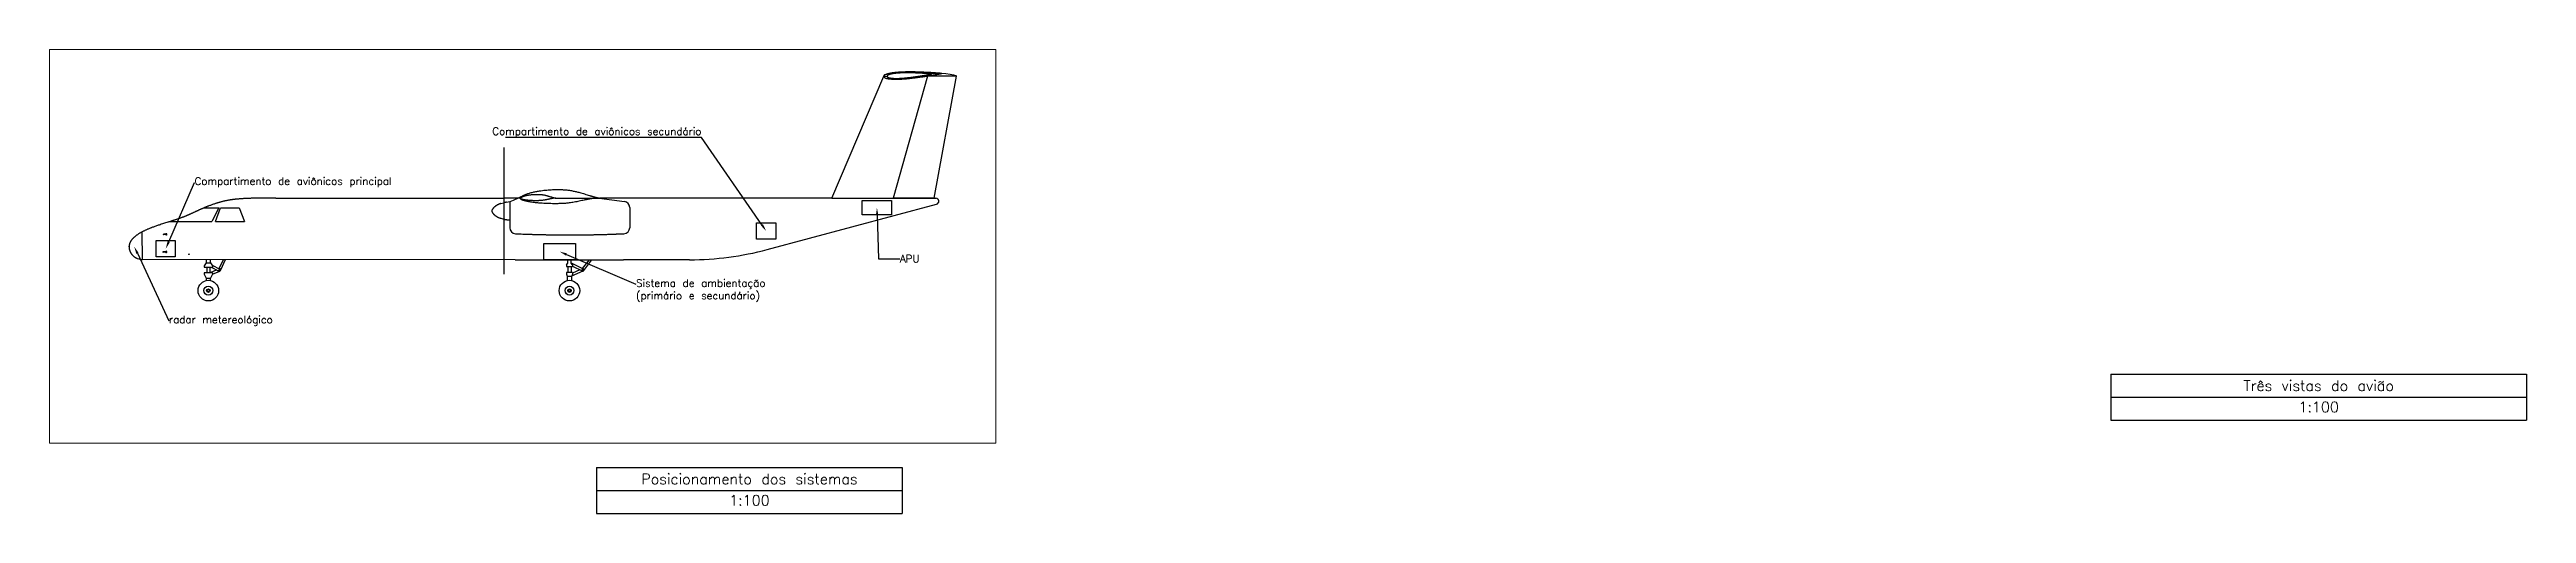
# Paper-space layout 'ISO A1 Layout' of a CAD drawing. Header units: millimetres. Extents: x -19 to 807, y 11 to 166.
# The model-space entities are those that its viewports show. They can reach past a viewport. Long polylines and large blocks are cut down to what shows.
import ezdxf
from ezdxf import colors
from ezdxf.entities.mleader import LeaderData, LeaderLine
from ezdxf.math import Vec2, Vec3

# ---------------------------------------------------------------- set-up
doc = ezdxf.new("R2010")
doc.units = ezdxf.units.MM
doc.header["$PDSIZE"] = -1
doc.layers.add('cotas', color=7, linetype='Continuous', lineweight=9)
doc.styles.get("Standard").update_dxf_attribs({"font": 'txt.shx', "height": 250})

# ---------------------------------------------------------------- blocks, each defined once
blk = doc.blocks.new('*T38')
at = {"layer": 'cotas', "color": 0, "linetype": 'ByBlock', "lineweight": -2, "ltscale": 50, "transparency": 16777216}
for p, q in [((0, 0), (138.46, 0)), ((0, 0), (0, -15.33)), ((138.46, 0), (138.46, -15.33)), ((0, -7.67), (138.46, -7.67)), ((0, -15.33), (138.46, -15.33))]:
    blk.add_line(p, q, dxfattribs=at)
at = {"layer": 'cotas', "color": 0, "ltscale": 50, "transparency": 16777216, "char_height": 3.5, "width": 135.4605}
for s, insert, attachment_point in [('Três vistas do avião', (69.23, -3.83), 5), ('1:100', (69.23, -9.17), 2)]:
    blk.add_mtext(s, dxfattribs=dict(at, insert=insert, attachment_point=attachment_point))
blk = doc.blocks.new('*T52')
at = {"layer": 'cotas', "color": 0, "linetype": 'ByBlock', "lineweight": -2, "ltscale": 50, "transparency": 16777216}
for p, q in [((0, 0), (101.89, 0)), ((0, 0), (0, -15.33)), ((101.89, 0), (101.89, -15.33)), ((0, -7.67), (101.89, -7.67)), ((0, -15.33), (101.89, -15.33))]:
    blk.add_line(p, q, dxfattribs=at)
at = {"layer": 'cotas', "color": 0, "ltscale": 50, "transparency": 16777216, "char_height": 3.5, "width": 98.8863}
for s, insert, attachment_point in [('Posicionamento dos sistemas', (50.94, -3.83), 5), ('1:100', (50.94, -9.17), 2)]:
    blk.add_mtext(s, dxfattribs=dict(at, insert=insert, attachment_point=attachment_point))

msp = doc.modelspace()

# ---------------------------------------------------------------- linework, layer by layer
at = {"color": 7, "linetype": 'Continuous', "lineweight": 25}
for p, q in [((41073, -21610), (42803, -17535)), ((44399, -17466), (44385, -17465)), ((44385, -17469), (44399, -17466)), ((44734, -17449), (44399, -17466)), ((44481, -21612), (45223, -17535)), ((44734, -17449), (44717, -17447)), ((44717, -17452), (44734, -17449)), ((30137, -19920), (30137, -24146)), ((30698, -21610), (30137, -21610)), ((41073, -21610), (33336, -21610)), ((34337, -21915), (34337, -22503)), ((34337, -22503), (34337, -22593)), ((20221, -23654), (20221, -23764)), ((20371, -23765), (20371, -23654)), ((20221, -24277), (20221, -24357)), ((20371, -24357), (20371, -24277)), ((32254, -24213), (32254, -24357)), ((32404, -24357), (32404, -24212))]:
    msp.add_line(p, q, dxfattribs=at)
at = {"color": 8, "linetype": 'Continuous', "lineweight": 25}
msp.add_line((42805, -17550), (42911, -17544), dxfattribs=at)
for p, q in [((44255, -17535), (43118, -21612)), ((45223, -17535), (44255, -17535)), ((20144, -21935), (20643, -21935)), ((20643, -21935), (20410, -22387)), ((20529, -22387), (20700, -21935)), ((20700, -21935), (21326, -21935)), ((21326, -21935), (21506, -22387)), ((22541, -21610), (30037, -21610)), ((30037, -21610), (30137, -21610)), ((30037, -21787), (30137, -21759)), ((30037, -22279), (30137, -22307)), ((30337, -21720), (30337, -22593)), ((30466, -21672), (30817, -21506)), ((31878, -21610), (33321, -21608)), ((33321, -21609), (34162, -21717)), ((38920, -23321), (44561, -21809)), ((41073, -21610), (44535, -21613)), ((44481, -21612), (43118, -21612)), ((18099, -23653), (18091, -22732)), ((18810, -22810), (18789, -22815)), ((18809, -22826), (18789, -22821)), ((18894, -22825), (18809, -22826)), ((18893, -22810), (18810, -22810)), ((19021, -22387), (20410, -22387)), ((20529, -22387), (21506, -22387)), ((30525, -23659), (18099, -23653)), ((18807, -23396), (18786, -23401)), ((18806, -23411), (18786, -23406)), ((18891, -23410), (18806, -23411)), ((18890, -23395), (18807, -23396)), ((36332, -23662), (34133, -23661))]:
    msp.add_line(p, q)
at = {"linetype": 'ByBlock', "ltscale": 50}
for p, q in [((20221, -23764), (20153, -23862)), ((20153, -23862), (20153, -23914)), ((20153, -23914), (20438, -23914)), ((20221, -23764), (20371, -23765)), ((20244, -23914), (20244, -24095)), ((20347, -23914), (20347, -24095)), ((20371, -23764), (20438, -23862)), ((20389, -23914), (20649, -24038)), ((20421, -23838), (20682, -23971)), ((20438, -23862), (20438, -23914)), ((20659, -23959), (20797, -23654)), ((20709, -23995), (20865, -23654)), ((30525, -23659), (34133, -23661)), ((32229, -23831), (32273, -23776)), ((32229, -23831), (32229, -23883)), ((32229, -23883), (32429, -23883)), ((32273, -23776), (32273, -23660)), ((32273, -23883), (32273, -24090)), ((32384, -23883), (32384, -24090)), ((32385, -23776), (32385, -23660)), ((32385, -23763), (32787, -23968)), ((32429, -23831), (32385, -23776)), ((32429, -23831), (32429, -23883)), ((32429, -23880), (32754, -24035)), ((32765, -23956), (32994, -23660)), ((32804, -24018), (33071, -23660)), ((20438, -24095), (20153, -24095)), ((20153, -24095), (20153, -24140)), ((20153, -24140), (20221, -24277)), ((20221, -24277), (20371, -24277)), ((20574, -24002), (20353, -24095)), ((20438, -24140), (20371, -24277)), ((20438, -24140), (20680, -24039)), ((20438, -24095), (20438, -24140)), ((32229, -24090), (32229, -24137)), ((32429, -24090), (32229, -24090)), ((32229, -24137), (32254, -24213)), ((32254, -24213), (32404, -24212)), ((32429, -24137), (32404, -24213)), ((32410, -24193), (32785, -24036)), ((32679, -23999), (32429, -24104)), ((32429, -24090), (32429, -24137))]:
    msp.add_line(p, q, dxfattribs=at)
for points in [[(42088, -21691), (43061, -21691), (43061, -22163), (42088, -22163)], [(18558, -23019), (19196, -23019), (19196, -23569), (18558, -23569)], [(38564, -22427), (39203, -22427), (39203, -22978), (38564, -22978)], [(31475, -23117), (32526, -23117), (32526, -23660), (31475, -23660)]]:
    msp.add_lwpolyline(points, close=True, dxfattribs=at)
msp.add_circle((19648, -23478), 9.95)
at = {"color": 7, "linetype": 'Continuous', "lineweight": 25}
for centre in [(20296, -24691), (32329, -24691)]:
    msp.add_circle(centre, 343, dxfattribs=at)
at = {"linetype": 'ByBlock', "ltscale": 50}
for centre, radius in [((20296, -24691), 147), ((20296, -24691), 147), ((20296, -24691), 58), ((20296, -24691), 36.9), ((20665, -24004), 17.5), ((32329, -24691), 147), ((32329, -24691), 147), ((32329, -24691), 58), ((32329, -24691), 36.9), ((32770, -24001), 17.5)]:
    msp.add_circle(centre, radius, dxfattribs=at)
for centre, radius, start, end in [((30123, -20949), 800, 277.82388, 295.34292), ((34137, -21915), 200, 0, 82.82034), ((44535, -21713), 100, 285.00095, 89.95665), ((18789, -22818), 2.92, 103.04616, 255.66392), ((18895, -22816), 21.7, 205.5307, 163.73142), ((30537, -22593), 200, 180.00023, 267.41454), ((18099, -23203), 450, 248.92462, 270), ((18786, -23403), 2.92, 103.04616, 255.66392), ((18892, -23401), 21.7, 205.5307, 163.73142), ((36332, -13662), 10000, 270, 285.00095)]:
    msp.add_arc(centre, radius, start, end)
at = {"color": 7, "linetype": 'Continuous'}
msp.add_arc((34137, -22593), 200, 272.59265, 0, dxfattribs=at)
at = {"linetype": 'ByBlock', "ltscale": 50}
for centre, radius, start, end in [((20665, -24004), 45.2, 210.09599, 97.39606), ((20665, -24004), 45.2, 210.09599, 97.39606), ((20665, -24004), 45.2, 210.09599, 97.39606), ((20665, -24004), 37.3, 244.51701, 62.97504), ((32770, -24001), 45.2, 210.09599, 97.39606), ((32770, -24001), 45.2, 210.09599, 97.39606), ((32770, -24001), 45.2, 210.09599, 97.39606), ((32770, -24001), 37.3, 244.51701, 62.97504)]:
    msp.add_arc(centre, radius, start, end, dxfattribs=at)
msp.add_open_spline([(42803, -17535), (42803, -17535), (42922, -17260), (45241, -17434), (45223, -17535)], degree=3, knots=[0, 0, 0, 0, 3.05524, 2421.884792, 2421.884792, 2421.884792, 2421.884792])
at = {"color": 7, "linetype": 'Continuous', "lineweight": 25}
for points, knots in [([(44717, -17447), (44715, -17447), (44712, -17447), (44708, -17446), (44704, -17446), (44700, -17446), (44696, -17445), (44691, -17445), (44686, -17445), (44681, -17444), (44675, -17444), (44669, -17443), (44651, -17442), (44627, -17440), (44596, -17437), (44571, -17435), (44539, -17433), (44501, -17430), (44456, -17427), (44413, -17424), (44372, -17422), (44332, -17419), (44292, -17417), (44251, -17415), (44211, -17413), (44165, -17411), (44111, -17408), (44051, -17406), (43990, -17404), (43931, -17402), (43875, -17400), (43836, -17400), (43812, -17399), (43802, -17399), (43792, -17399), (43782, -17399), (43772, -17399), (43762, -17399), (43752, -17398), (43728, -17398), (43689, -17398), (43636, -17398), (43594, -17398), (43562, -17399), (43539, -17399), (43516, -17400), (43492, -17400), (43465, -17401), (43433, -17402), (43397, -17404), (43362, -17406), (43326, -17408), (43290, -17410), (43257, -17413), (43227, -17415), (43200, -17418), (43173, -17421), (43146, -17424), (43120, -17428), (43097, -17431), (43076, -17434), (43055, -17438), (43034, -17441), (43014, -17445), (42996, -17449), (42980, -17453), (42963, -17457), (42949, -17461), (42938, -17464), (42929, -17466), (42921, -17469), (42912, -17472), (42904, -17475), (42894, -17478), (42884, -17482), (42872, -17487), (42861, -17492), (42851, -17497), (42842, -17502), (42834, -17507), (42828, -17512), (42822, -17517), (42817, -17522), (42813, -17527), (42809, -17532), (42807, -17538), (42805, -17544), (42805, -17548), (42805, -17550)], [0, 0, 0, 0, 0.001899, 0.004459, 0.00671, 0.008617, 0.010592, 0.012845, 0.015376, 0.01864, 0.021633, 0.024493, 0.027507, 0.049125, 0.062047, 0.074855, 0.087844, 0.110696, 0.133836, 0.156788, 0.177232, 0.197761, 0.218389, 0.238907, 0.259605, 0.280019, 0.310818, 0.341585, 0.372432, 0.404462, 0.432089, 0.459031, 0.464243, 0.469428, 0.474587, 0.479719, 0.484826, 0.489905, 0.494959, 0.499986, 0.527627, 0.554469, 0.580514, 0.592516, 0.604342, 0.615991, 0.627748, 0.640336, 0.658689, 0.67668, 0.695118, 0.713423, 0.731698, 0.749979, 0.764274, 0.778188, 0.792118, 0.806121, 0.820195, 0.831265, 0.842039, 0.85306, 0.864068, 0.874976, 0.883836, 0.892534, 0.901345, 0.910098, 0.914726, 0.919238, 0.923816, 0.928517, 0.93307, 0.937476, 0.943998, 0.950157, 0.956333, 0.962496, 0.968728, 0.972663, 0.976542, 0.98045, 0.984358, 0.987512, 0.990645, 0.993786, 0.996889, 1, 1, 1, 1]), ([(42805, -17550), (42805, -17552), (42806, -17556), (42808, -17562), (42811, -17567), (42815, -17572), (42820, -17576), (42825, -17581), (42832, -17585), (42838, -17589), (42846, -17593), (42854, -17597), (42864, -17600), (42873, -17604), (42883, -17607), (42892, -17610), (42906, -17613), (42922, -17617), (42942, -17621), (42962, -17624), (42982, -17627), (43003, -17629), (43028, -17632), (43057, -17635), (43092, -17637), (43127, -17638), (43162, -17639), (43197, -17639), (43231, -17639), (43265, -17639), (43297, -17638), (43328, -17637), (43358, -17636), (43389, -17634), (43417, -17633), (43443, -17631), (43467, -17629), (43491, -17628), (43514, -17626), (43543, -17623), (43576, -17621), (43615, -17617), (43660, -17613), (43693, -17609), (43716, -17606), (43724, -17606), (43731, -17605), (43738, -17604), (43746, -17603), (43767, -17601), (43802, -17597), (43851, -17591), (43902, -17584), (43954, -17577), (44005, -17570), (44055, -17563), (44104, -17556), (44151, -17549), (44199, -17542), (44246, -17534), (44294, -17527), (44342, -17519), (44389, -17511), (44436, -17503), (44484, -17495), (44527, -17487), (44566, -17480), (44601, -17474), (44627, -17469), (44647, -17465), (44658, -17463), (44669, -17461), (44679, -17459), (44688, -17458), (44695, -17456), (44700, -17455), (44705, -17454), (44709, -17453), (44713, -17453), (44716, -17452), (44717, -17452)], [0, 0, 0, 0, 0.0031211, 0.0062251, 0.0093589, 0.0124979, 0.0156421, 0.0195504, 0.0234578, 0.0273445, 0.0312724, 0.036444, 0.0415604, 0.0468989, 0.0518563, 0.0570638, 0.0625247, 0.0727502, 0.0832083, 0.0937742, 0.1040683, 0.1145077, 0.1250237, 0.1428376, 0.1605911, 0.1783499, 0.1962925, 0.2142452, 0.231824, 0.2500202, 0.2656508, 0.2812798, 0.2969544, 0.3126071, 0.3281988, 0.3402909, 0.3525882, 0.3650908, 0.377506, 0.3890549, 0.4086955, 0.4288272, 0.4494508, 0.4774283, 0.4811557, 0.4848978, 0.4886546, 0.4924263, 0.4962126, 0.5000137, 0.5249421, 0.5505065, 0.5767076, 0.6035461, 0.6305931, 0.6568108, 0.6814466, 0.7060447, 0.7305637, 0.7553785, 0.7800092, 0.8047304, 0.8293931, 0.8538837, 0.8786061, 0.9032448, 0.9212929, 0.9393508, 0.9574527, 0.9633987, 0.9693424, 0.9753126, 0.9810618, 0.9848395, 0.9886928, 0.9918459, 0.9936994, 0.9958521, 0.998246, 1, 1, 1, 1]), ([(44385, -17465), (44384, -17465), (44382, -17465), (44379, -17465), (44375, -17464), (44372, -17464), (44369, -17464), (44366, -17463), (44362, -17463), (44357, -17463), (44353, -17462), (44348, -17462), (44335, -17461), (44316, -17459), (44292, -17457), (44273, -17456), (44249, -17454), (44219, -17452), (44184, -17450), (44151, -17448), (44119, -17446), (44088, -17444), (44057, -17442), (44026, -17440), (43995, -17439), (43959, -17437), (43918, -17435), (43872, -17433), (43825, -17432), (43780, -17430), (43736, -17429), (43706, -17428), (43687, -17428), (43680, -17428), (43672, -17428), (43664, -17428), (43656, -17428), (43649, -17428), (43641, -17427), (43622, -17427), (43592, -17427), (43552, -17427), (43519, -17427), (43494, -17428), (43477, -17428), (43459, -17428), (43441, -17429), (43419, -17430), (43395, -17430), (43367, -17432), (43340, -17433), (43312, -17435), (43285, -17436), (43259, -17438), (43236, -17441), (43215, -17443), (43194, -17445), (43173, -17447), (43154, -17450), (43136, -17453), (43120, -17455), (43103, -17458), (43087, -17461), (43072, -17464), (43058, -17467), (43045, -17470), (43032, -17473), (43022, -17475), (43013, -17478), (43006, -17480), (43000, -17482), (42993, -17484), (42987, -17486), (42979, -17489), (42971, -17492), (42963, -17495), (42954, -17499), (42946, -17504), (42939, -17508), (42933, -17511), (42928, -17515), (42924, -17519), (42920, -17523), (42916, -17527), (42914, -17531), (42912, -17535), (42911, -17540), (42911, -17543), (42911, -17544)], [0, 0, 0, 0, 0.001899, 0.004459, 0.00671, 0.008617, 0.010592, 0.012845, 0.015376, 0.01864, 0.021633, 0.024493, 0.027507, 0.049125, 0.062047, 0.074855, 0.087844, 0.110696, 0.133836, 0.156788, 0.177232, 0.197761, 0.218389, 0.238907, 0.259605, 0.280019, 0.310818, 0.341585, 0.372432, 0.404462, 0.432089, 0.459031, 0.464243, 0.469428, 0.474587, 0.479719, 0.484826, 0.489905, 0.494959, 0.499986, 0.527627, 0.554469, 0.580514, 0.592516, 0.604342, 0.615991, 0.627748, 0.640336, 0.658689, 0.67668, 0.695118, 0.713423, 0.731698, 0.749979, 0.764274, 0.778188, 0.792118, 0.806121, 0.820195, 0.831265, 0.842039, 0.85306, 0.864068, 0.874976, 0.883836, 0.892534, 0.901345, 0.910098, 0.914726, 0.919238, 0.923816, 0.928517, 0.93307, 0.937476, 0.943998, 0.950157, 0.956333, 0.962496, 0.968728, 0.972663, 0.976542, 0.98045, 0.984358, 0.987512, 0.990645, 0.993786, 0.996889, 1, 1, 1, 1]), ([(42911, -17544), (42911, -17546), (42911, -17549), (42913, -17553), (42915, -17557), (42918, -17561), (42922, -17565), (42926, -17568), (42931, -17572), (42936, -17574), (42942, -17577), (42948, -17580), (42956, -17583), (42963, -17586), (42970, -17588), (42978, -17590), (42988, -17593), (43001, -17596), (43016, -17599), (43032, -17602), (43047, -17604), (43063, -17606), (43082, -17608), (43105, -17610), (43132, -17611), (43159, -17612), (43186, -17613), (43213, -17613), (43240, -17613), (43265, -17613), (43290, -17612), (43314, -17612), (43337, -17611), (43361, -17609), (43382, -17608), (43402, -17607), (43421, -17606), (43440, -17604), (43458, -17603), (43480, -17601), (43505, -17599), (43535, -17596), (43570, -17593), (43596, -17590), (43614, -17588), (43619, -17587), (43625, -17587), (43630, -17586), (43636, -17585), (43652, -17584), (43679, -17580), (43718, -17576), (43757, -17571), (43797, -17566), (43836, -17560), (43875, -17555), (43913, -17549), (43949, -17544), (43986, -17538), (44023, -17532), (44059, -17526), (44096, -17521), (44133, -17514), (44169, -17508), (44206, -17502), (44239, -17496), (44269, -17491), (44296, -17486), (44317, -17482), (44331, -17479), (44340, -17477), (44349, -17476), (44357, -17474), (44363, -17473), (44368, -17472), (44373, -17471), (44376, -17471), (44379, -17470), (44383, -17469), (44385, -17469), (44385, -17469)], [0, 0, 0, 0, 0.0031211, 0.0062251, 0.0093589, 0.0124979, 0.0156421, 0.0195504, 0.0234578, 0.0273445, 0.0312724, 0.036444, 0.0415604, 0.0468989, 0.0518563, 0.0570638, 0.0625247, 0.0727502, 0.0832083, 0.0937742, 0.1040683, 0.1145077, 0.1250237, 0.1428376, 0.1605911, 0.1783499, 0.1962925, 0.2142452, 0.231824, 0.2500202, 0.2656508, 0.2812798, 0.2969544, 0.3126071, 0.3281988, 0.3402909, 0.3525882, 0.3650908, 0.377506, 0.3890549, 0.4086955, 0.4288272, 0.4494508, 0.4774283, 0.4811557, 0.4848978, 0.4886546, 0.4924263, 0.4962126, 0.5000137, 0.5249421, 0.5505065, 0.5767076, 0.6035461, 0.6305931, 0.6568108, 0.6814466, 0.7060447, 0.7305637, 0.7553785, 0.7800092, 0.8047304, 0.8293931, 0.8538837, 0.8786061, 0.9032448, 0.9212929, 0.9393508, 0.9574527, 0.9633987, 0.9693424, 0.9753126, 0.9810618, 0.9848395, 0.9886928, 0.9918459, 0.9936994, 0.9958521, 0.998246, 1, 1, 1, 1]), ([(33321, -21609), (33321, -21608), (33321, -21608), (33321, -21608), (33321, -21608), (33320, -21608), (33319, -21607), (33315, -21605), (33309, -21603), (33301, -21601), (33292, -21599), (33281, -21596), (33268, -21593), (33252, -21590), (33233, -21585), (33211, -21580), (33190, -21575), (33170, -21570), (33150, -21565), (33129, -21559), (33107, -21552), (33085, -21545), (33064, -21538), (33042, -21531), (33020, -21525), (32977, -21512), (32915, -21493), (32834, -21468), (32753, -21444), (32678, -21423), (32610, -21405), (32549, -21390), (32488, -21376), (32426, -21363), (32364, -21351), (32303, -21341), (32243, -21334), (32183, -21329), (32124, -21325), (32064, -21322), (31993, -21320), (31908, -21320), (31812, -21321), (31715, -21325), (31619, -21331), (31523, -21340), (31427, -21351), (31342, -21363), (31269, -21375), (31207, -21387), (31145, -21400), (31084, -21415), (31023, -21431), (30969, -21447), (30923, -21463), (30884, -21477), (30845, -21493), (30813, -21508), (30786, -21521), (30765, -21533), (30748, -21544), (30736, -21552), (30728, -21558), (30721, -21564), (30714, -21571), (30708, -21578), (30702, -21586), (30699, -21596), (30697, -21607), (30698, -21618), (30701, -21628), (30707, -21638), (30714, -21646), (30722, -21653), (30732, -21660), (30746, -21666), (30761, -21673), (30777, -21678), (30793, -21684), (30819, -21692), (30855, -21701), (30901, -21712), (30948, -21722), (30994, -21730), (31041, -21738), (31096, -21746), (31161, -21755), (31235, -21763), (31322, -21771), (31422, -21779), (31536, -21785), (31649, -21790), (31763, -21792), (31860, -21792), (31940, -21792), (32004, -21790), (32068, -21788), (32131, -21785), (32195, -21781), (32258, -21776), (32329, -21768), (32405, -21756), (32488, -21741), (32571, -21725), (32654, -21708), (32737, -21691), (32804, -21676), (32855, -21665), (32890, -21658), (32926, -21651), (32962, -21644), (32998, -21638), (33033, -21632), (33062, -21626), (33083, -21622), (33100, -21618), (33117, -21616), (33134, -21613), (33153, -21611), (33174, -21610), (33195, -21609), (33217, -21609), (33238, -21609), (33259, -21610), (33276, -21610), (33290, -21610), (33300, -21611), (33308, -21610), (33314, -21610), (33317, -21610), (33319, -21609), (33320, -21609), (33320, -21609), (33321, -21609), (33321, -21609), (33321, -21609), (33321, -21609)], [0, 0, 0, 0, 0.00003, 0.000062, 0.0001, 0.000145, 0.00034, 0.001097, 0.00227, 0.003811, 0.00567, 0.007794, 0.010131, 0.012626, 0.016817, 0.021061, 0.025142, 0.028901, 0.03236, 0.036897, 0.041108, 0.045161, 0.049221, 0.053431, 0.057798, 0.062279, 0.078227, 0.093836, 0.109389, 0.125028, 0.136695, 0.148351, 0.160009, 0.171671, 0.183336, 0.194998, 0.205991, 0.216986, 0.227983, 0.238978, 0.249972, 0.26782, 0.285668, 0.303516, 0.321364, 0.339212, 0.35706, 0.374908, 0.386569, 0.398231, 0.409892, 0.421554, 0.433217, 0.444879, 0.452575, 0.460272, 0.46797, 0.475665, 0.480181, 0.484698, 0.489222, 0.490997, 0.492771, 0.494545, 0.496319, 0.498093, 0.499876, 0.501869, 0.503878, 0.505879, 0.507867, 0.509856, 0.511842, 0.513803, 0.515753, 0.518879, 0.522003, 0.525129, 0.528254, 0.531378, 0.540123, 0.548869, 0.557615, 0.56636, 0.575106, 0.583852, 0.597596, 0.611339, 0.625082, 0.646071, 0.667059, 0.688048, 0.709037, 0.730026, 0.741806, 0.753585, 0.765365, 0.777145, 0.788926, 0.800706, 0.812484, 0.828104, 0.843723, 0.859334, 0.874953, 0.890591, 0.906157, 0.912813, 0.919506, 0.926276, 0.933123, 0.939929, 0.946553, 0.952855, 0.955903, 0.958961, 0.962095, 0.965375, 0.968872, 0.972659, 0.97681, 0.980705, 0.984674, 0.988537, 0.992112, 0.994247, 0.99612, 0.997678, 0.998706, 0.999445, 0.999674, 0.999841, 0.999891, 0.999933, 0.999969, 1, 1, 1, 1]), ([(22541, -21610), (22346, -21610), (22276, -21610), (22225, -21610), (22170, -21610), (22115, -21610), (22061, -21610), (22006, -21610), (21954, -21610), (21905, -21611), (21858, -21611), (21812, -21612), (21767, -21612), (21724, -21613), (21681, -21615), (21640, -21616), (21599, -21617), (21560, -21619), (21522, -21621), (21484, -21623), (21445, -21625), (21406, -21628), (21365, -21631), (21325, -21634), (21286, -21637), (21248, -21641), (21211, -21644), (21175, -21648), (21140, -21653), (21106, -21657), (21074, -21661), (21042, -21666), (21011, -21671), (20979, -21676), (20946, -21682), (20912, -21688), (20879, -21695), (20846, -21702), (20815, -21709), (20780, -21717), (20743, -21726), (20702, -21737), (20663, -21748), (20625, -21759), (20587, -21770), (20550, -21782), (20508, -21796), (20463, -21812), (20413, -21829), (20364, -21847), (20320, -21864), (20279, -21880), (20243, -21894), (20207, -21908), (20173, -21922), (20142, -21935), (20115, -21947), (20090, -21958), (20066, -21969), (20042, -21979), (20018, -21990), (19993, -22001), (19967, -22013), (19941, -22025), (19914, -22037), (19887, -22050), (19858, -22064), (19829, -22077), (19800, -22091), (19771, -22104), (19743, -22118), (19713, -22131), (19685, -22144), (19658, -22156), (19633, -22167), (19606, -22178), (19580, -22189), (19555, -22200), (19530, -22210), (19505, -22220), (19478, -22231), (19450, -22242), (19422, -22252), (19394, -22263), (19365, -22273), (19334, -22284), (19303, -22295), (19271, -22306), (19238, -22317), (19203, -22328), (19168, -22340), (19132, -22351), (19095, -22363), (19058, -22375), (19020, -22387), (18982, -22399), (18932, -22415), (18872, -22434), (18800, -22457), (18728, -22480), (18661, -22502), (18600, -22522), (18545, -22541), (18490, -22560), (18440, -22579), (18395, -22596), (18354, -22612), (18313, -22628), (18274, -22645), (18236, -22661), (18199, -22678), (18164, -22695), (18129, -22712), (18096, -22729), (18064, -22746), (18033, -22763), (18004, -22780), (17974, -22798), (17946, -22817), (17918, -22836), (17892, -22854), (17868, -22873), (17844, -22893), (17821, -22913), (17801, -22932), (17783, -22950), (17767, -22967), (17752, -22985), (17739, -23001), (17727, -23017), (17717, -23032), (17707, -23048), (17698, -23064), (17690, -23080), (17682, -23097), (17675, -23114), (17669, -23131), (17664, -23148), (17661, -23162), (17658, -23175), (17657, -23186), (17655, -23196), (17655, -23203), (17654, -23208), (17654, -23213), (17654, -23219), (17654, -23225), (17653, -23232), (17654, -23239), (17654, -23246), (17654, -23252), (17654, -23259), (17655, -23267), (17656, -23278), (17658, -23288), (17660, -23300), (17662, -23312), (17666, -23327), (17671, -23344), (17678, -23364), (17685, -23383), (17694, -23401), (17703, -23419), (17713, -23437), (17723, -23453), (17735, -23469), (17746, -23485), (17758, -23498), (17770, -23511), (17780, -23522), (17790, -23531), (17799, -23539), (17807, -23546), (17815, -23553), (17822, -23558), (17829, -23563), (17838, -23570), (17850, -23578), (17865, -23587), (17880, -23596), (17897, -23605), (17914, -23613), (17928, -23619), (17936, -23622), (17938, -23623)], [0.4675361, 0.4675361, 0.4675361, 0.4675361, 0.4959637, 0.4994692, 0.5029695, 0.5064645, 0.5099543, 0.5134389, 0.5168787, 0.5199516, 0.5229496, 0.5258744, 0.5287278, 0.5315115, 0.5342272, 0.5368767, 0.5394616, 0.5419838, 0.5444448, 0.5468463, 0.5491901, 0.5518805, 0.5544957, 0.5570382, 0.5595109, 0.5619594, 0.5643409, 0.5666582, 0.5689139, 0.5711107, 0.5732136, 0.5752648, 0.5772667, 0.5792219, 0.5814918, 0.5837029, 0.5858592, 0.5879645, 0.5900227, 0.5920377, 0.5947706, 0.5974371, 0.6000467, 0.6026087, 0.6051321, 0.6076258, 0.6100981, 0.613478, 0.6168445, 0.6201789, 0.6234569, 0.6260229, 0.6285258, 0.6309564, 0.6333165, 0.6356116, 0.6373727, 0.6390994, 0.6407941, 0.6424593, 0.6441272, 0.6458667, 0.6476579, 0.6495011, 0.6513973, 0.6533484, 0.655357, 0.6574266, 0.6595617, 0.6614991, 0.6634962, 0.6655582, 0.6676914, 0.669422, 0.6712047, 0.6730439, 0.6749441, 0.6766081, 0.678323, 0.6800926, 0.6819207, 0.6838115, 0.6857693, 0.6876809, 0.6896597, 0.6917061, 0.693819, 0.6959975, 0.6982404, 0.700546, 0.7029128, 0.7053388, 0.707822, 0.710314, 0.7128541, 0.7154208, 0.7180067, 0.7228056, 0.7276371, 0.7324795, 0.7373108, 0.7410847, 0.7448271, 0.7485273, 0.7521741, 0.755046, 0.7578712, 0.7606454, 0.7633676, 0.766037, 0.7686068, 0.7711245, 0.7735897, 0.7760019, 0.7782771, 0.7805058, 0.7827155, 0.7849106, 0.787088, 0.7892451, 0.7912579, 0.7932483, 0.7952144, 0.7971547, 0.7990681, 0.8005705, 0.8020554, 0.8035228, 0.8049733, 0.8061149, 0.8072831, 0.8084772, 0.8096965, 0.8108265, 0.8119774, 0.8131499, 0.8143453, 0.8155656, 0.81642, 0.8172256, 0.8179809, 0.8186869, 0.8190373, 0.8193744, 0.8196983, 0.8200303, 0.8204292, 0.8208991, 0.8213936, 0.8218122, 0.8221611, 0.8225168, 0.8231328, 0.8238193, 0.8244927, 0.8252237, 0.8260134, 0.8268625, 0.8281926, 0.8295133, 0.8308242, 0.8321248, 0.8334146, 0.8346932, 0.8359604, 0.8372157, 0.8384473, 0.8396118, 0.8407039, 0.8417219, 0.8425346, 0.8432909, 0.84399, 0.844631, 0.8452131, 0.8457416, 0.8462675, 0.8473466, 0.8484636, 0.8496199, 0.8508173, 0.8520578, 0.8533438, 0.8536706, 0.8536706, 0.8536706, 0.8536706]), ([(30037, -21787), (30032, -21789), (30018, -21793), (29998, -21801), (29975, -21811), (29954, -21820), (29934, -21830), (29914, -21841), (29895, -21853), (29876, -21865), (29858, -21878), (29841, -21891), (29826, -21905), (29812, -21918), (29800, -21930), (29789, -21943), (29778, -21957), (29768, -21971), (29759, -21986), (29751, -22001), (29743, -22017), (29739, -22028), (29737, -22033)], [0, 0, 0, 0, 0.037168, 0.1088057, 0.1652503, 0.2218127, 0.2783889, 0.3348883, 0.3912366, 0.4463772, 0.5012835, 0.5559431, 0.6103677, 0.6537651, 0.6970697, 0.7403274, 0.7835979, 0.8269546, 0.8697062, 0.9127224, 0.9561129, 1, 1, 1, 1]), ([(29737, -22033), (29739, -22039), (29744, -22050), (29751, -22066), (29760, -22082), (29769, -22097), (29780, -22111), (29790, -22125), (29802, -22138), (29815, -22152), (29830, -22166), (29847, -22181), (29865, -22194), (29884, -22207), (29904, -22219), (29925, -22231), (29947, -22243), (29970, -22254), (29993, -22263), (30016, -22272), (30030, -22277), (30037, -22279)], [0, 0, 0, 0, 0.0452278, 0.0899321, 0.1342461, 0.1782891, 0.2221653, 0.265964, 0.3097594, 0.3536111, 0.4088851, 0.4643802, 0.5201265, 0.5761263, 0.632357, 0.6953306, 0.758445, 0.8215834, 0.8846064, 0.947355, 1, 1, 1, 1]), ([(30232, -21742), (30227, -21742), (30216, -21744), (30198, -21747), (30178, -21751), (30157, -21755), (30143, -21758), (30137, -21759)], [0.5197358, 0.5197358, 0.5197358, 0.5197358, 0.597713, 0.6886906, 0.7832309, 0.9084258, 1, 1, 1, 1]), ([(31878, -21610), (31878, -21610), (31878, -21610), (31878, -21610), (31878, -21610), (31878, -21610), (31877, -21609), (31876, -21609), (31873, -21608), (31869, -21607), (31865, -21606), (31860, -21605), (31855, -21603), (31847, -21602), (31839, -21600), (31829, -21597), (31819, -21595), (31810, -21593), (31801, -21590), (31792, -21588), (31782, -21585), (31772, -21582), (31763, -21579), (31753, -21575), (31743, -21572), (31724, -21566), (31695, -21558), (31659, -21547), (31622, -21536), (31589, -21527), (31558, -21519), (31531, -21512), (31503, -21505), (31475, -21499), (31448, -21494), (31420, -21490), (31393, -21487), (31366, -21484), (31340, -21483), (31313, -21481), (31280, -21480), (31243, -21480), (31199, -21481), (31156, -21483), (31112, -21485), (31069, -21489), (31026, -21494), (30988, -21500), (30955, -21505), (30927, -21510), (30899, -21516), (30872, -21523), (30844, -21530), (30820, -21538), (30799, -21545), (30782, -21551), (30764, -21558), (30750, -21565), (30737, -21571), (30728, -21576), (30720, -21581), (30715, -21585), (30712, -21587), (30708, -21590), (30705, -21593), (30702, -21596), (30700, -21600), (30698, -21605), (30698, -21609), (30698, -21614), (30699, -21619), (30702, -21623), (30705, -21627), (30709, -21630), (30713, -21633), (30719, -21636), (30726, -21639), (30734, -21642), (30741, -21644), (30752, -21648), (30769, -21652), (30789, -21657), (30810, -21661), (30831, -21665), (30852, -21668), (30877, -21672), (30906, -21676), (30940, -21680), (30979, -21683), (31024, -21687), (31075, -21690), (31126, -21692), (31177, -21693), (31221, -21693), (31257, -21692), (31285, -21692), (31314, -21691), (31343, -21690), (31371, -21688), (31400, -21685), (31432, -21682), (31466, -21676), (31504, -21670), (31541, -21663), (31578, -21655), (31615, -21647), (31645, -21641), (31668, -21636), (31684, -21632), (31700, -21629), (31717, -21626), (31733, -21623), (31749, -21620), (31761, -21618), (31771, -21616), (31779, -21615), (31786, -21613), (31794, -21612), (31803, -21611), (31812, -21611), (31822, -21610), (31831, -21610), (31841, -21610), (31850, -21611), (31858, -21611), (31864, -21611), (31869, -21611), (31872, -21611), (31875, -21611), (31877, -21611), (31877, -21611), (31878, -21610), (31878, -21610), (31878, -21610), (31878, -21610), (31878, -21610), (31878, -21610)], [0, 0, 0, 0, 0.00003, 0.000062, 0.0001, 0.000145, 0.00034, 0.001097, 0.00227, 0.003811, 0.00567, 0.007794, 0.010131, 0.012626, 0.016817, 0.021061, 0.025142, 0.028901, 0.03236, 0.036897, 0.041108, 0.045161, 0.049221, 0.053431, 0.057798, 0.062279, 0.078227, 0.093836, 0.109389, 0.125028, 0.136695, 0.148351, 0.160009, 0.171671, 0.183336, 0.194998, 0.205991, 0.216986, 0.227983, 0.238978, 0.249972, 0.26782, 0.285668, 0.303516, 0.321364, 0.339212, 0.35706, 0.374908, 0.386569, 0.398231, 0.409892, 0.421554, 0.433217, 0.444879, 0.452575, 0.460272, 0.46797, 0.475665, 0.480181, 0.484698, 0.489222, 0.490997, 0.492771, 0.494545, 0.496319, 0.498093, 0.499876, 0.501869, 0.503878, 0.505879, 0.507867, 0.509856, 0.511842, 0.513803, 0.515753, 0.518879, 0.522003, 0.525129, 0.528254, 0.531378, 0.540123, 0.548869, 0.557615, 0.56636, 0.575106, 0.583852, 0.597596, 0.611339, 0.625082, 0.646071, 0.667059, 0.688048, 0.709037, 0.730026, 0.741806, 0.753585, 0.765365, 0.777145, 0.788926, 0.800706, 0.812484, 0.828104, 0.843723, 0.859334, 0.874953, 0.890591, 0.906157, 0.912813, 0.919506, 0.926276, 0.933123, 0.939929, 0.946553, 0.952855, 0.955903, 0.958961, 0.962095, 0.965375, 0.968872, 0.972659, 0.97681, 0.980705, 0.984674, 0.988537, 0.992112, 0.994247, 0.99612, 0.997678, 0.998706, 0.999445, 0.999674, 0.999841, 0.999891, 0.999933, 0.999969, 1, 1, 1, 1]), ([(30137, -22307), (30138, -22308), (30147, -22310), (30163, -22313), (30186, -22317), (30206, -22321), (30223, -22323), (30240, -22326), (30256, -22328), (30270, -22329), (30282, -22330), (30294, -22331), (30305, -22332), (30315, -22333), (30324, -22333), (30331, -22333), (30336, -22333), (30337, -22333)], [0, 0, 0, 0, 0.010183, 0.135785, 0.256826, 0.348286, 0.436171, 0.520135, 0.599832, 0.667097, 0.730426, 0.789564, 0.844254, 0.894237, 0.939256, 0.979049, 1, 1, 1, 1]), ([(30528, -22792), (30559, -22794), (30624, -22797), (30725, -22801), (30831, -22805), (30938, -22809), (31028, -22812), (31101, -22814), (31157, -22816), (31212, -22817), (31266, -22819), (31320, -22820), (31376, -22822), (31434, -22823), (31495, -22824), (31555, -22826), (31614, -22827), (31673, -22828), (31731, -22829), (31788, -22829), (31845, -22830), (31892, -22831), (31931, -22831), (31961, -22831), (31990, -22832), (32019, -22832), (32046, -22832), (32073, -22832), (32099, -22833), (32126, -22833), (32154, -22833), (32180, -22833), (32204, -22833), (32227, -22833), (32249, -22833), (32271, -22833), (32292, -22833), (32315, -22833), (32340, -22833), (32364, -22833), (32387, -22833), (32410, -22833), (32434, -22833), (32458, -22833), (32483, -22833), (32509, -22833), (32542, -22833), (32583, -22833), (32630, -22832), (32674, -22832), (32717, -22831), (32757, -22831), (32798, -22831), (32840, -22830), (32882, -22830), (32925, -22829), (32969, -22828), (33014, -22828), (33061, -22827), (33108, -22826), (33156, -22825), (33213, -22824), (33281, -22822), (33357, -22820), (33431, -22818), (33504, -22816), (33575, -22814), (33645, -22812), (33706, -22810), (33757, -22808), (33799, -22807), (33841, -22805), (33881, -22803), (33920, -22802), (33956, -22800), (33992, -22799), (34019, -22798), (34040, -22797), (34053, -22796), (34067, -22796), (34081, -22795), (34097, -22795), (34114, -22794), (34131, -22793), (34142, -22793), (34146, -22792)], [0.0478966, 0.0478966, 0.0478966, 0.0478966, 0.0709308, 0.0971221, 0.1235823, 0.1503122, 0.177313, 0.1912789, 0.2051954, 0.2189432, 0.2325226, 0.245934, 0.2591777, 0.2745716, 0.2897335, 0.3046639, 0.3193632, 0.3340927, 0.3485835, 0.3628358, 0.3768501, 0.3906266, 0.3982543, 0.4057932, 0.4131189, 0.4202016, 0.4270415, 0.4336385, 0.4399929, 0.4470994, 0.4538756, 0.4603214, 0.4664369, 0.4722221, 0.477677, 0.4827996, 0.4882367, 0.4939886, 0.5000553, 0.5064339, 0.5119169, 0.5175998, 0.5234826, 0.5295652, 0.5358479, 0.5423296, 0.5488685, 0.5607386, 0.5724564, 0.5840219, 0.5942195, 0.6042957, 0.614373, 0.6246848, 0.6352368, 0.6460292, 0.6570622, 0.668336, 0.6798508, 0.6916067, 0.7036041, 0.7158265, 0.7350121, 0.7540406, 0.7729122, 0.7907799, 0.8085051, 0.826088, 0.8435281, 0.8543222, 0.8648941, 0.8752436, 0.8853706, 0.895275, 0.9043181, 0.913167, 0.9218216, 0.9251685, 0.9284884, 0.9319313, 0.9355806, 0.9394363, 0.9434986, 0.948646, 0.9519055, 0.9519055, 0.9519055, 0.9519055])]:
    msp.add_open_spline(points, degree=3, knots=knots, dxfattribs=at)
msp.add_point((17654, -23225))

# ---------------------------------------------------------------- leaders
at = {"linetype": 'ByBlock', "ltscale": 50}
ml = msp.add_multileader_mtext('Standard', dxfattribs=at)
ml.set_content('Compartimento de aviônicos secundário', color=256)
ml.set_leader_properties()
ml.build(insert=Vec2(0, 0))
ml.multileader.update_dxf_attribs({"text_right_attachment_type": 6, "dogleg_length": 0.36, "arrow_head_size": 250})
ctx = ml.context
ctx.base_point, ctx.char_height, ctx.arrow_head_size, ctx.plane_origin = Vec3(28226, -19418), 250, 250, Vec3(38884, -22427)
ctx.right_attachment, ctx.text_align_type = 6, 2
notes = []
notes.append((ctx, [(1, (1, 1, 0), (36730, -19584), (-1, 0), 0.36, [(0, [(38884, -22702)], 0, [])])]))
ctx.mtext.insert, ctx.mtext.alignment, ctx.mtext.flow_direction = Vec3(36728, -19251), 3, 5
ml = msp.add_multileader_mtext('Standard', dxfattribs=at)
ml.set_content('Compartimento de aviônicos principal', color=256)
ml.set_leader_properties()
ml.build(insert=Vec2(0, 0))
ml.multileader.update_dxf_attribs({"text_right_attachment_type": 6, "dogleg_length": 0.36, "arrow_head_size": 250})
ctx = ml.context
ctx.base_point, ctx.char_height, ctx.arrow_head_size, ctx.plane_origin = Vec3(19837, -21080), 250, 250, Vec3(18877, -23019)
ctx.right_attachment = 6
notes.append((ctx, [(0, (1, 1, 0), (19837, -21080), (1, 0), 0.36, [(0, [(18877, -23294)], 0, [])])]))
ctx.mtext.insert, ctx.mtext.flow_direction = Vec3(19839, -20913), 5
ml = msp.add_multileader_mtext('Standard', dxfattribs=at)
ml.set_content('APU', color=256)
ml.set_leader_properties()
ml.build(insert=Vec2(0, 0))
ml.multileader.update_dxf_attribs({"text_right_attachment_type": 6, "dogleg_length": 0.36, "arrow_head_size": 250})
ctx = ml.context
ctx.base_point, ctx.char_height, ctx.arrow_head_size, ctx.plane_origin = Vec3(43338, -23628), 250, 250, Vec3(42156, -22174)
ctx.right_attachment = 6
notes.append((ctx, [(0, (1, 1, 0), (42630, -23628), (1, 0), 707, [(0, [(42574, -21927)], 0, [])])]))
ctx.mtext.insert, ctx.mtext.flow_direction = Vec3(43340, -23503), 5
ml = msp.add_multileader_mtext('Standard', dxfattribs=at)
ml.set_content('radar metereológico', color=256)
ml.set_leader_properties()
ml.build(insert=Vec2(0, 0))
ml.multileader.update_dxf_attribs({"text_right_attachment_type": 6, "dogleg_length": 0.36, "arrow_head_size": 250})
ctx = ml.context
ctx.base_point, ctx.char_height, ctx.arrow_head_size, ctx.plane_origin = Vec3(18983, -25698), 250, 250, Vec3(17825, -23219)
ctx.right_attachment = 6
notes.append((ctx, [(0, (1, 1, 0), (18982, -25698), (1, 0), 0.36, [(0, [(17825, -23219)], 0, [])])]))
ctx.mtext.insert, ctx.mtext.flow_direction = Vec3(18985, -25532), 5
ml = msp.add_multileader_mtext('Standard', dxfattribs=at)
ml.set_content('Sistema de ambientação\\P(primário e secundário)', color=256)
ml.set_leader_properties()
ml.build(insert=Vec2(0, 0))
ml.multileader.update_dxf_attribs({"text_right_attachment_type": 6, "dogleg_length": 0.36, "arrow_head_size": 250})
ctx = ml.context
ctx.base_point, ctx.char_height, ctx.arrow_head_size, ctx.plane_origin = Vec3(34546, -24481), 250, 250, Vec3(32000, -23388)
ctx.right_attachment = 6
notes.append((ctx, [(0, (1, 1, 0), (34546, -24481), (1, 0), 0.36, [(0, [(32000, -23388)], 0, [])])]))
ctx.mtext.insert, ctx.mtext.flow_direction = Vec3(34548, -24315), 5
for ctx, leaders in notes:
    for number, flags, end, landing, length, lines in leaders:
        leader = LeaderData()
        leader.index, (leader.has_last_leader_line, leader.has_dogleg_vector, leader.attachment_direction) = number, flags
        leader.last_leader_point, leader.dogleg_vector, leader.dogleg_length = Vec3(end), Vec3(landing), length
        for number, points, colour, breaks in lines:
            line = LeaderLine()
            line.index, line.vertices, line.color, line.breaks = number, Vec3.list(points), colors.encode_raw_color(colour), breaks
            leader.lines.append(line)
        ctx.leaders.append(leader)

psp = doc.layouts.new('ISO A1 Layout')

# ---------------------------------------------------------------- block references
for name, p in [('*T38', (668.31, 57.42)), ('*T52', (163.68, 26.3))]:
    psp.add_blockref(name, p)

# ---------------------------------------------------------------- viewports
at = {"layer": '0', "linetype": 'ByBlock', "ltscale": 50}
psp.add_viewport(center=(139.07, 100.1), size=(315.32, 131.2535), view_center_point=(30770.33, -23211.3), view_height=13125.3505, dxfattribs=at)

doc.saveas('drawing.dxf')
